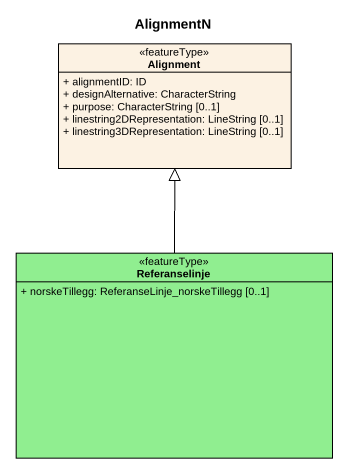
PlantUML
@startuml
title AlignmentN
hide circle
hide empty members
skinparam classAttributeIconSize 0
class Alignment <<featureType>> {
  + alignmentID: ID
  + designAlternative: CharacterString
  + purpose: CharacterString [0..1]
  + linestring2DRepresentation: LineString [0..1]
  + linestring3DRepresentation: LineString [0..1]
}
class Referanselinje <<featureType>> #90EE90 {
  + norskeTillegg: ReferanseLinje_norskeTillegg [0..1]
}
Referanselinje -up-|> Alignment
@enduml
